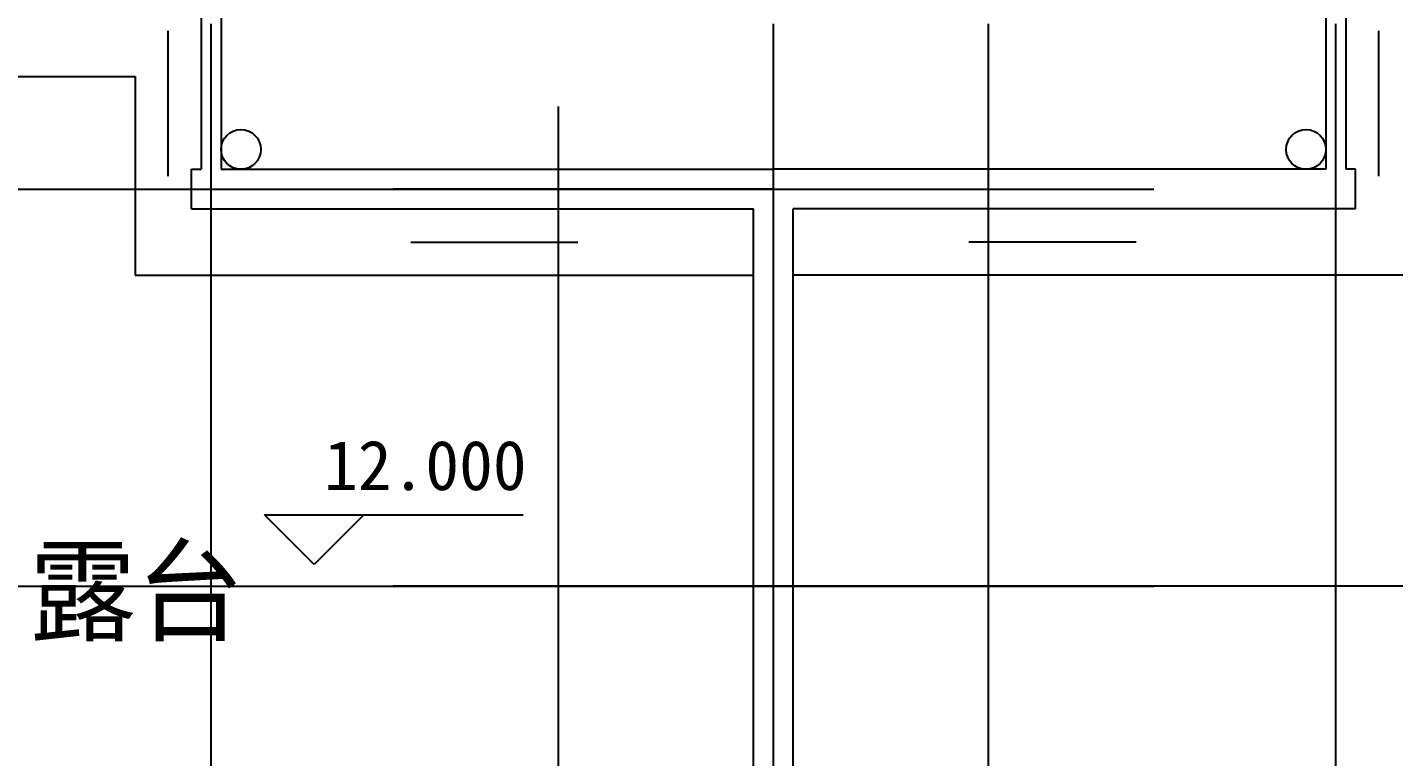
# Model space of a CAD drawing. Header units: metres. Extents: x 338339 to 1133840, y -479113 to 96125.
# Drawn here: x 401675 to 409936, y -198392 to -193983 of the extents above; entities that cross this region are included whole.
import ezdxf

# ---------------------------------------------------------------- set-up
doc = ezdxf.new("R2010")
doc.units = ezdxf.units.M
for name, color, linetype in [('DOTE', 1, 'Continuous'), ('PUB_DIM', 3, 'Continuous'), ('PUB_TEXT', 7, 'Continuous')]:
    doc.layers.add(name, color=color, linetype=linetype)

msp = doc.modelspace()

# ---------------------------------------------------------------- linework, layer by layer
for p, q in [((402846.2, -193761.05), (402846.2, -194841.05)), ((409526.2, -193761.05), (409526.2, -194841.05)), ((402726.2, -193881.05), (402726.2, -194841.05)), ((409646.2, -193881.05), (409646.2, -194841.05)), ((398286.2, -194281.05), (402326.2, -194281.05)), ((402326.2, -194281.05), (402326.2, -195481.05)), ((402666.2, -195081.05), (402666.2, -194841.05)), ((402666.2, -194841.05), (402726.2, -194841.05)), ((402846.2, -194841.05), (406186.2, -194841.05)), ((409526.2, -194841.05), (406186.2, -194841.05)), ((409706.2, -194841.05), (409646.2, -194841.05)), ((409706.2, -195081.05), (409706.2, -194841.05)), ((402666.2, -195081.05), (406066.2, -195081.05)), ((406066.2, -199941.05), (406066.2, -195081.05)), ((406306.2, -199941.05), (406306.2, -195081.05)), ((409706.2, -195081.05), (406306.2, -195081.05)), ((402326.2, -195481.05), (406066.2, -195481.05)), ((410046.2, -195481.05), (406306.2, -195481.05))]:
    msp.add_line(p, q)
for centre in [(402966.2, -194721.05), (409406.2, -194721.05)]:
    msp.add_circle(centre, 120)
at = {"layer": 'DOTE'}
for p, q in [((402786.2, -208861.05), (402786.2, -193961.05)), ((406186.2, -208861.05), (406186.2, -193961.05)), ((407486.2, -209361.05), (407486.2, -193961.05)), ((409586.2, -208861.05), (409586.2, -193961.05)), ((404886.2, -209361.05), (404886.2, -194461.05)), ((407486.2, -209361.05), (407486.2, -194461.05)), ((393686.2, -194961.05), (406186.2, -194961.05)), ((406186.2, -194961.05), (403886.2, -194961.05)), ((406186.2, -194961.05), (408486.2, -194961.05)), ((393686.2, -197361.05), (408486.2, -197361.05)), ((418686.2, -197361.05), (403886.2, -197361.05))]:
    msp.add_line(p, q, dxfattribs=at)
at = {"layer": 'PUB_DIM'}
for p, q in [((403408.98, -197230.14), (403108.98, -196930.14)), ((403108.98, -196930.14), (403708.98, -196930.14)), ((403708.98, -196930.14), (403408.98, -197230.14)), ((403408.98, -196930.14), (404671.84, -196930.14))]:
    msp.add_line(p, q, dxfattribs=at)
for points in [[(402526.2, -194882.23), (402526.2, -194005.1)], [(409846.2, -194882.23), (409846.2, -194005.1)], [(403993.54, -195281.05), (405004.09, -195281.05)], [(408378.85, -195281.05), (407368.3, -195281.05)]]:
    msp.add_lwpolyline(points, dxfattribs=at)

# ---------------------------------------------------------------- texts
msp.add_text('12.000', height=300, dxfattribs=at).set_placement((403468.98, -196780.14))
at = {"layer": 'PUB_TEXT'}
msp.add_text('露台', height=500, dxfattribs=at).set_placement((401684, -197640.54))

doc.saveas('drawing.dxf')
